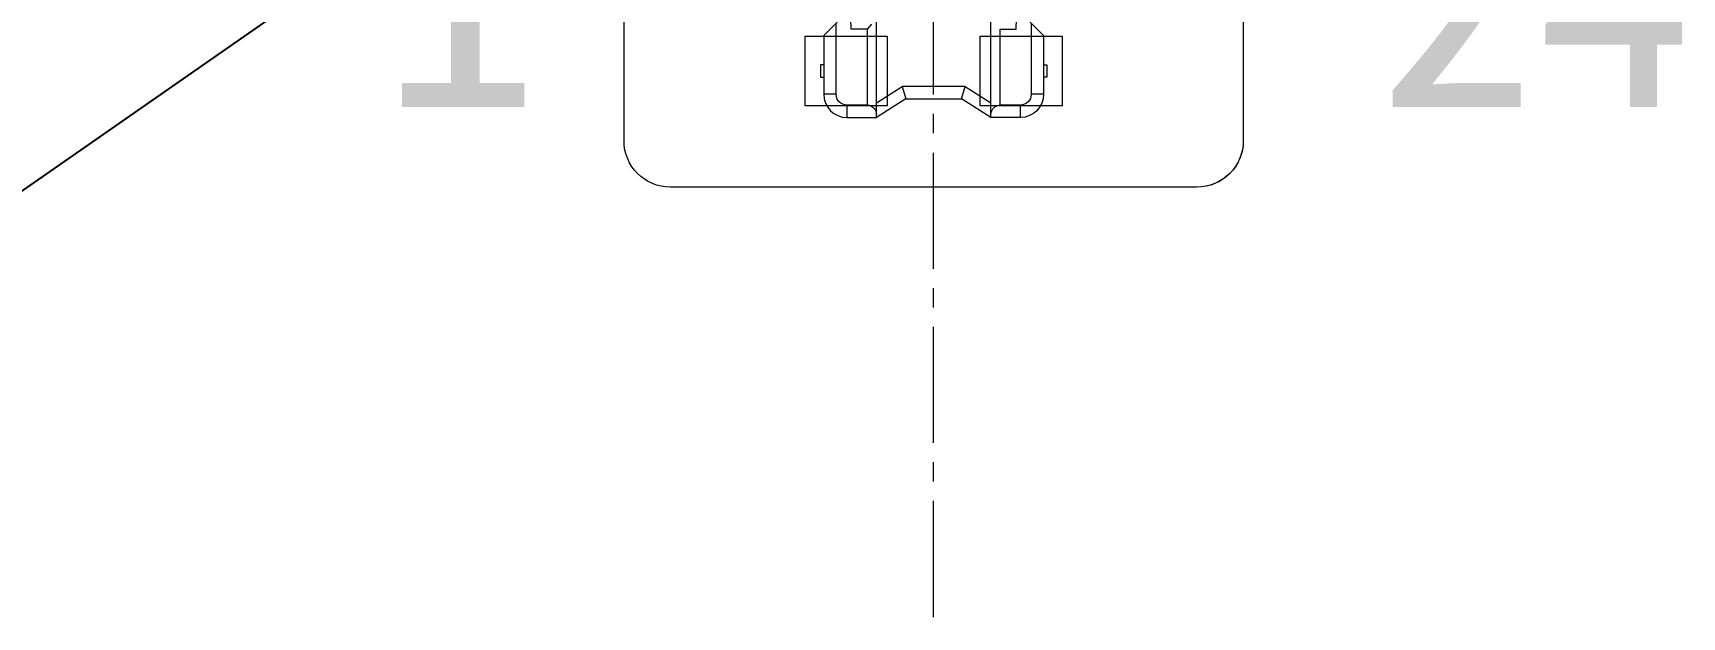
# Model space of a CAD drawing. Header units: millimetres. Extents: x 1167 to 2098, y -78 to 499.
# Drawn here: x 1701.26 to 1711.91, y 233.38 to 237.15 of the extents above; entities that cross this region are included whole.
import ezdxf
from ezdxf.lldxf.tags import DXFTag

# ---------------------------------------------------------------- set-up
doc = ezdxf.new("R2010")
doc.units = ezdxf.units.MM
doc.linetypes.add('CENTER2', pattern=[1.125, 0.75, -0.125, 0.125, -0.125])
doc.layers.get('0').update_dxf_attribs({"lineweight": 5})
for name, color, linetype, lineweight in [('DIM', 3, 'Continuous', 5), ('FPC', 50, 'Continuous', 5), ('MFPC', 50, 'Continuous', 5)]:
    doc.layers.add(name, color=color, linetype=linetype, lineweight=lineweight)
doc.styles.add('RD', font='ROMAND.shx', dxfattribs={"width": 0.8})
doc.styles.add('宋体', font='')
doc.styles.get('宋体').set_extended_font_data('SimSun')
tags = doc.linetypes.add('CENTER', pattern=[0.6, 0.375, -0.075, 0.075, -0.075]).pattern_tags.tags
tags[10:11] = [DXFTag(74, 4), DXFTag(75, 0), DXFTag(340, '0'), DXFTag(46, 1.0), DXFTag(50, 0.0), DXFTag(44, 0.0), DXFTag(45, 0.0)]
tags[8:9] = [DXFTag(74, 4), DXFTag(75, 0), DXFTag(340, '0'), DXFTag(46, 1.0), DXFTag(50, 0.0), DXFTag(44, 0.0), DXFTag(45, 0.0)]
tags[6:7] = [DXFTag(74, 4), DXFTag(75, 0), DXFTag(340, '0'), DXFTag(46, 1.0), DXFTag(50, 0.0), DXFTag(44, 0.0), DXFTag(45, 0.0)]
tags[4:5] = [DXFTag(74, 4), DXFTag(75, 0), DXFTag(340, '0'), DXFTag(46, 1.0), DXFTag(50, 0.0), DXFTag(44, 0.0), DXFTag(45, 0.0)]
doc.dimstyles.new('DIM', dxfattribs={"dimtxt": 1.5, "dimasz": 0.8, "dimexe": 0, "dimexo": 0.5, "dimgap": 0.11, "dimtad": 0, "dimzin": 1, "dimdsep": 46, "dimtxsty": 'RD', "dimcen": 0, "dimclrd": 256, "dimclre": 256, "dimclrt": 256, "dimadec": 0, "dimazin": 0, "dimtm": 1e-09, "dimtfac": 1, "dimtofl": 0, "dimtmove": 0, "dimatfit": 3, "dimfxl": 1, "dimlwe": -1, "dimarcsym": 0})

# ---------------------------------------------------------------- blocks, each defined once
blk = doc.blocks.new('OK-14GM024-04-A')
at = {"color": 2, "lineweight": 5}
for points in [[(1196.47419379194, 169.2687470486419), (1196.47419379194, 169.7187470486419), (1195.944193791941, 169.7187470486419), (1195.944193791941, 169.2687470486419)], [(1197.60419379194, 169.2687470486419), (1197.60419379194, 169.7187470486419), (1197.07419379194, 169.7187470486419), (1197.07419379194, 169.2687470486419)]]:
    blk.add_lwpolyline(points, close=True, dxfattribs=at)
at = {"layer": 'FPC', "color": 1, "linetype": 'CENTER2', "lineweight": 5}
blk.add_lwpolyline([(1196.77419379189, 173.0210507434838), (1196.77419379189, 159.9664638806)], dxfattribs=at)
at = {"layer": 'FPC', "color": 7, "linetype": 'Continuous', "lineweight": 5}
for points in [[(1196.37276035334, 169.1905078508419), (1196.34419379194, 169.2237573120419), (1196.24121205844, 169.2237573120419), (1196.23761587434, 169.0903352309419), (1196.06419379194, 169.263757311742), (1196.06419379194, 169.643757312042, -0.414213562373095), (1196.21419379194, 169.793757312042), (1196.40419379194, 169.7937573120419), (1196.40419379194, 169.143757312042)], [(1197.48419379194, 169.643757312042, 0.414213562373095), (1197.33419379194, 169.793757312042), (1197.14419379194, 169.7937573120419), (1197.14419379194, 169.1462976450418)], [(1196.34419379304, 169.2237573120419), (1196.34419379304, 169.7137573120419), (1196.21419379194, 169.713757312042, 0.414213562373095), (1196.14419379194, 169.643757312042), (1196.06419379194, 169.643757312042)]]:
    blk.add_lwpolyline(points, format="xyb", dxfattribs=at)
for points in [[(1196.21419379194, 169.7137573120419), (1196.21419379194, 169.7937573120419)], [(1196.59419379194, 169.673757312042), (1196.40419379184, 169.7937573120419)], [(1197.14419379194, 169.7937573120419), (1196.95419379184, 169.673757312042)], [(1197.33419379194, 169.7937573120419), (1197.33419379194, 169.7137573120419)], [(1196.40419379184, 169.699137501342), (1196.57104575824, 169.593757312042)], [(1196.97734182554, 169.593757312042), (1197.14419379194, 169.6991375012419)], [(1196.14419379194, 169.643757312042), (1196.14419379194, 169.183757312542)], [(1197.40419379194, 169.183757312542), (1197.40419379194, 169.643757312042)]]:
    blk.add_lwpolyline(points, dxfattribs=at)
blk.add_lwpolyline([(1197.31077170944, 169.0903352309419), (1197.48419379194, 169.263757311742), (1197.48419379194, 169.643757312042), (1197.40419379194, 169.643757312042, 0.414213562373095), (1197.33419379194, 169.713757312042), (1197.20419379194, 169.7137573120419), (1197.20419379194, 169.2237573120419), (1197.30717552534, 169.2237573120419)], format="xyb", close=True, dxfattribs=at)
blk.add_lwpolyline([(1196.59419379194, 169.673757312042), (1196.95419379184, 169.673757312042), (1196.97734182554, 169.593757312042), (1196.57104575824, 169.593757312042)], close=True, dxfattribs=at)
at = {"layer": 'FPC', "lineweight": 5}
for points in [[(1196.06419379194, 169.4537573120425), (1196.04419379194, 169.4537573120425), (1196.04419379194, 169.5337573120425), (1196.06419379194, 169.5337573120425)], [(1197.48419379204, 169.4537573120428), (1197.50419379204, 169.4537573120429), (1197.50419379204, 169.5337573120428), (1197.48419379204, 169.5337573120428)]]:
    blk.add_lwpolyline(points, dxfattribs=at)
at = {"layer": 'FPC', "color": 7, "linetype": 'Continuous', "lineweight": 5}
for major_axis, start_param, end_param in [((0.06, -1.332267629550188e-17), -3.1415926536, -1.8646642035), ((-1.332267629550188e-17, -0.06), -0.2938678767, 0)]:
    blk.add_ellipse((1197.20419379194, 169.7737573120419), major_axis=major_axis, ratio=1, start_param=start_param, end_param=end_param, dxfattribs=at)
blk.add_open_spline([(1196.34419379414, 169.7137573120419), (1196.36111349074, 169.7137573123421), (1196.39338370984, 169.7283742749419), (1196.40419379194, 169.7600676160421), (1196.40419379194, 169.7737573120419)], degree=3, knots=[0, 0, 0, 0, 0.5527615927, 1, 1, 1, 1], dxfattribs=at)

msp = doc.modelspace()

# ---------------------------------------------------------------- linework, layer by layer
at = {"layer": 'FPC', "color": 4, "lineweight": 5}
msp.add_lwpolyline([(1705.077517232498, 236.4579963471497), (1705.077517232498, 243.3579963471498, -0.4142135623726788), (1705.377517232498, 243.6579963471497), (1708.777517232498, 243.6579963471497, -0.4142135623732338), (1709.077517232498, 243.3579963471498), (1709.077517232498, 236.4579963471497, -0.4142135623727343), (1708.777517232498, 236.1579963471499), (1705.377517232498, 236.1579963471497, -0.4142135623730118)], format="xyb", close=True, dxfattribs=at)
at = {"layer": 'MFPC', "lineweight": 5}
msp.add_lwpolyline([(1709.0775172325, 268.6714028993572), (1709.077517232498, 236.4579963471497, -0.414213562373095), (1708.777517232498, 236.1579963471502), (1705.377517232498, 236.1579963471497, -0.4142135623728731), (1705.077517232499, 236.4579963471497), (1705.077517232499, 268.6714028993571, 0.4142135623730118)], format="xyb", dxfattribs=at)

# ---------------------------------------------------------------- block references
at = {"layer": 'FPC', "color": 1, "linetype": 'CENTER', "lineweight": 5, "xscale": -1, "rotation": 180}
msp.add_blockref('OK-14GM024-04-A', (510.3033234406082, 406.4017536591916), dxfattribs=at)

# ---------------------------------------------------------------- texts
at = {"layer": 'DIM', "color": 1, "char_height": 1.5, "width": 16.15040666486129, "attachment_point": 1, "line_spacing_factor": 0.9, "style": '宋体'}
for s, insert in [('\\A1;1', (1703.511292560646, 238.1746754421123)), ('\\A1;24', (1709.945924641632, 238.1746754421123))]:
    msp.add_mtext(s, dxfattribs=dict(at, insert=insert))

# ---------------------------------------------------------------- leaders
at = {"layer": 'DIM', "color": 3, "lineweight": 5}
msp.add_leader([(1705.592368928568, 239.1979959562841), (1699.129120002768, 234.7020273722574), (1681.28166145921, 234.7020273722574)], dimstyle='DIM', override={"dimgap": 0.11, "dimtad": 0}, dxfattribs=at)

doc.saveas('drawing.dxf')
